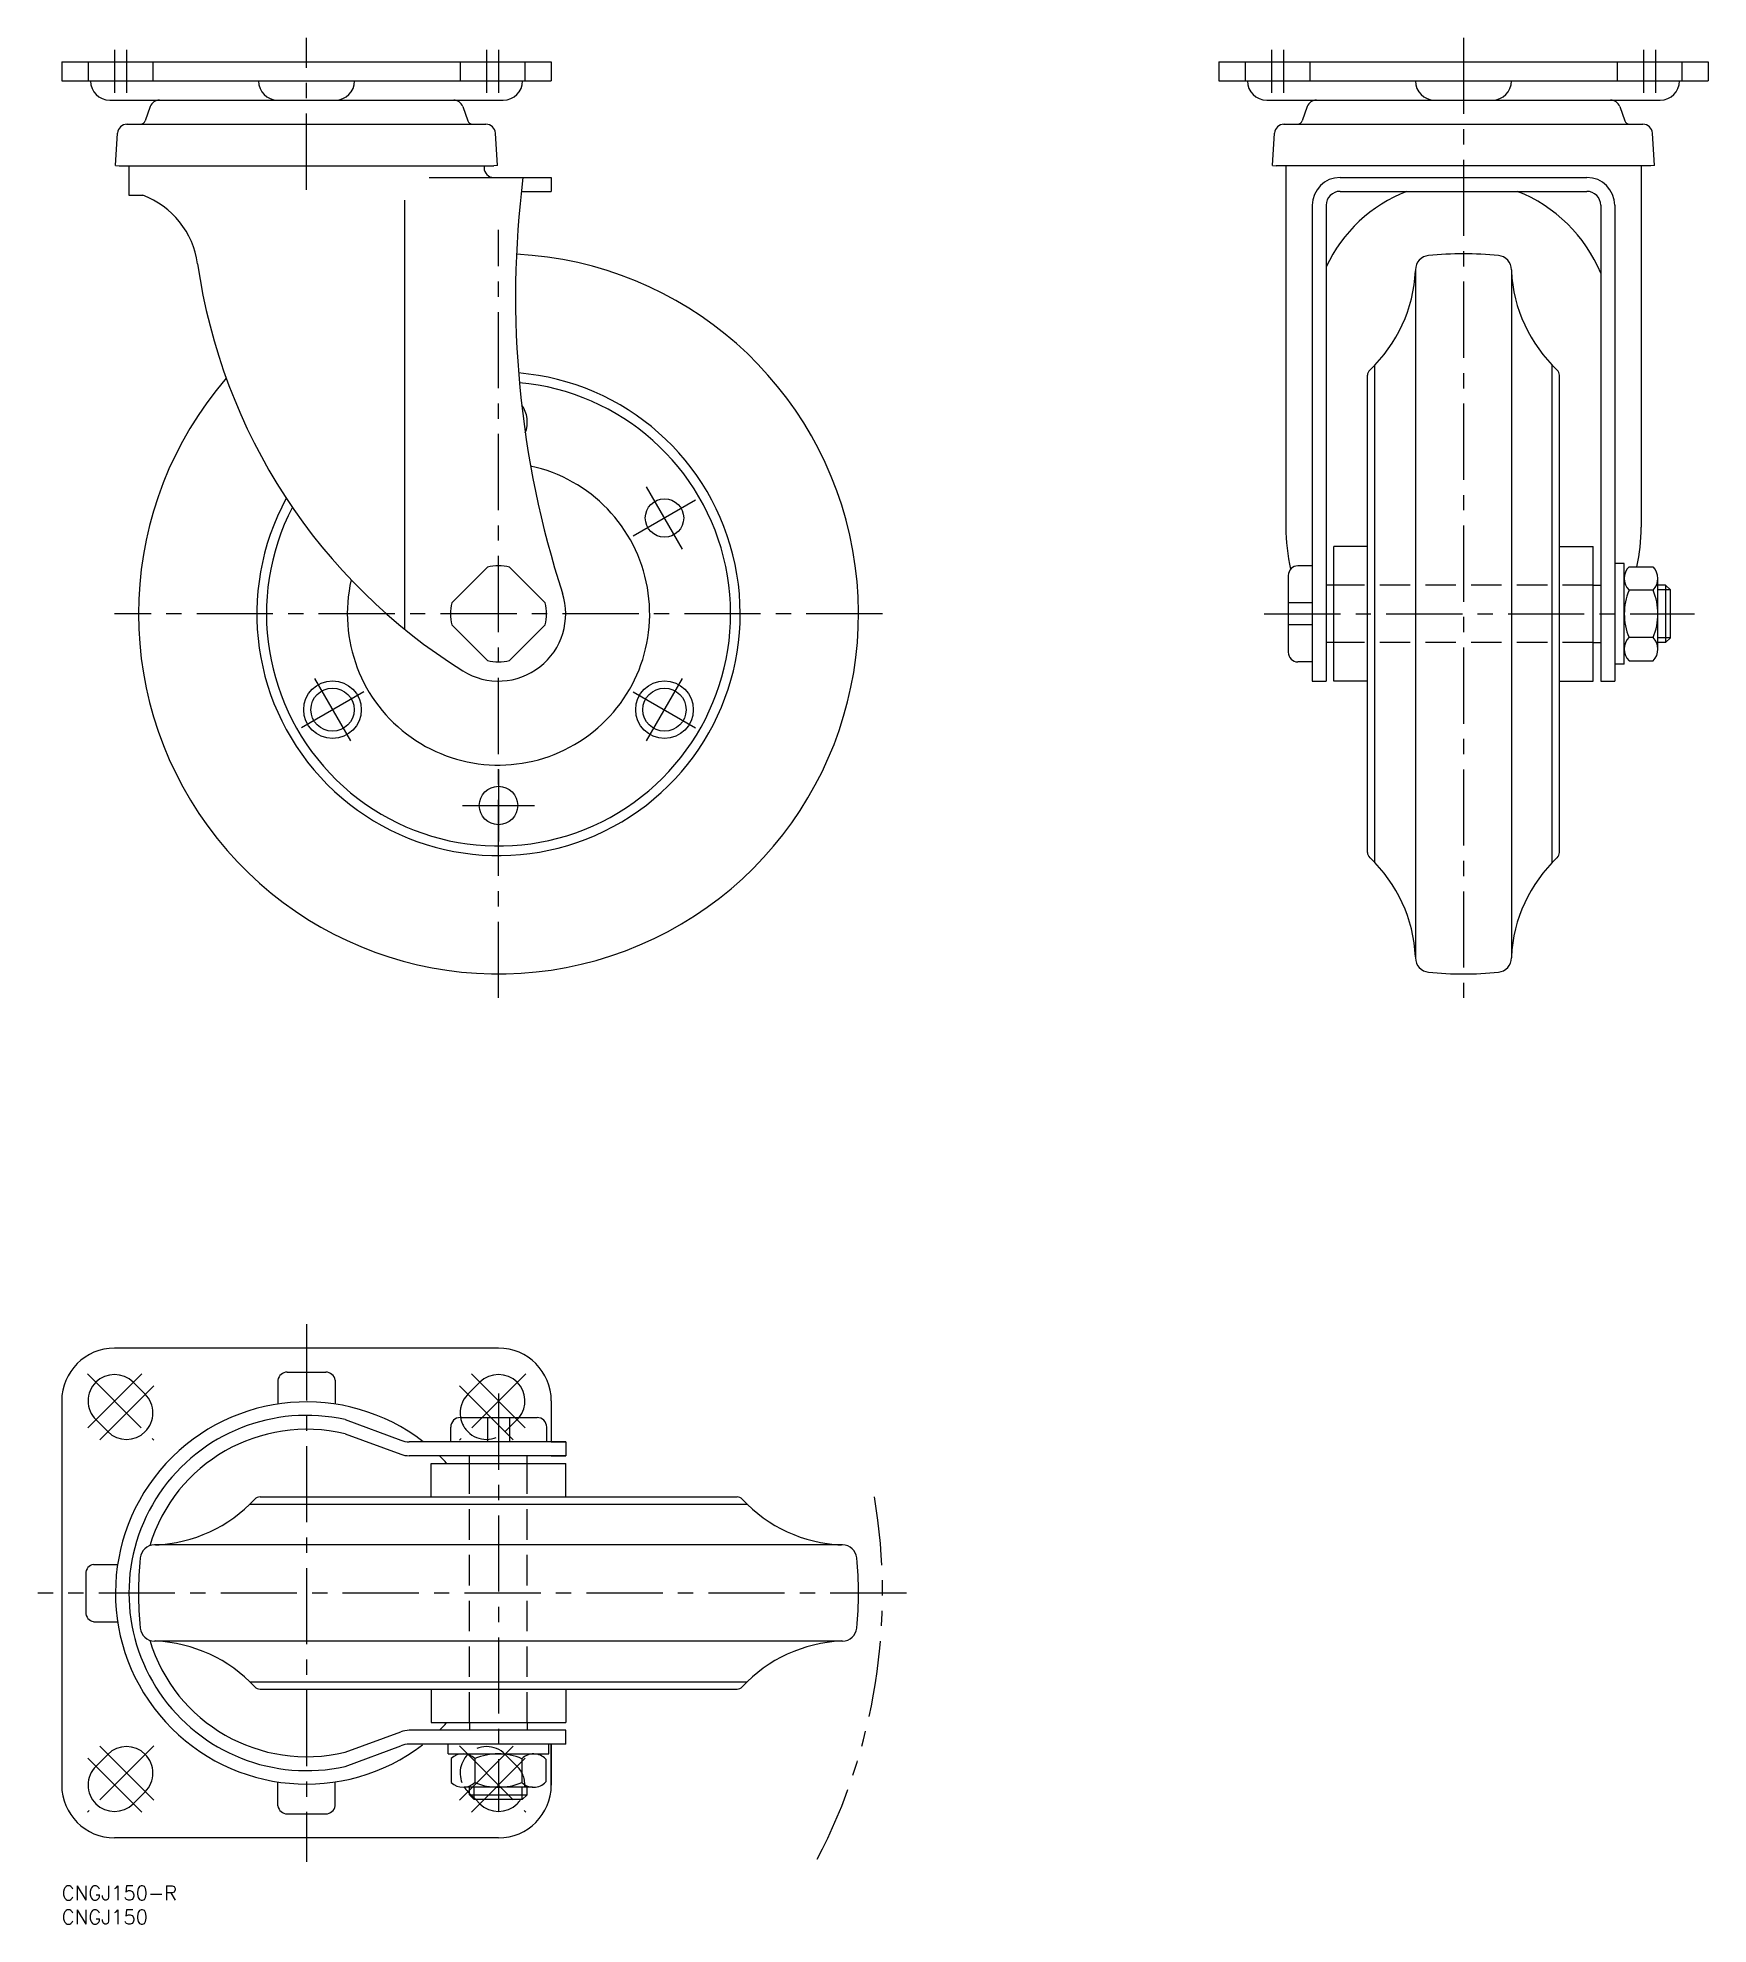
# Model space of a CAD drawing. Extents: x -5 to 343, y -8 to 385.
import ezdxf

# ---------------------------------------------------------------- set-up
doc = ezdxf.new("R2010")
doc.units = 0
doc.header["$LTSCALE"] = 0.5
for name, pattern in [('CENTER', [50.8, 31.75, -6.35, 6.35, -6.35]), ('DASHED', [19.05, 12.7, -6.35]), ('PHANTOM', [63.5, 31.75, -6.35, 6.35, -6.35, 6.35, -6.35])]:
    doc.linetypes.add(name, pattern=pattern)
doc.layers.get('0').update_dxf_attribs({"linetype": 'CONTINUOUS'})
for name, color, linetype in [('MSM_CENTER', 1, 'CENTER'), ('MSM_CONTINUOUS', 7, 'CONTINUOUS'), ('MSM_DASHED', 4, 'DASHED'), ('MSM_IMAGINARY', 6, 'PHANTOM'), ('MSM_NARROW', 5, 'CONTINUOUS'), ('MSM_PART_NUMBER', 7, 'CONTINUOUS')]:
    doc.layers.add(name, color=color, linetype=linetype)
doc.styles.get("Standard").update_dxf_attribs({"font": 'txt.shx', "height": 3, "bigfont": 'bigfont.shx'})

# ---------------------------------------------------------------- blocks, each defined once
blk = doc.blocks.new('*U2')
at = {"layer": 'MSM_PART_NUMBER'}
blk.add_text('CNGJ150-R', height=3, dxfattribs=at).set_placement((0, -3))
blk = doc.blocks.new('*U3')
at = {"layer": 'MSM_PART_NUMBER'}
blk.add_text('CNGJ150', height=3, dxfattribs=at).set_placement((0, -8))

msp = doc.modelspace()

# ---------------------------------------------------------------- linework, layer by layer
for p, q in [((319.04, 270.95), (320.64, 270.95)), ((319.04, 258.95), (320.64, 258.95))]:
    msp.add_line(p, q)
at = {"layer": 'MSM_CENTER'}
for p, q in [((11, 382.45), (11, 373.45)), ((13.5, 382.45), (13.5, 373.45)), ((51, 353.3), (51, 384.95)), ((88.5, 382.45), (88.5, 373.45)), ((91, 382.45), (91, 373.45)), ((252.04, 382.45), (252.04, 373.45)), ((254.54, 382.45), (254.54, 373.45)), ((292.04, 384.95), (292.04, 184.95)), ((329.54, 382.45), (329.54, 373.45)), ((332.04, 382.45), (332.04, 373.45)), ((91, 184.95), (91, 344.95)), ((129.33, 278.42), (121.83, 291.41)), ((119.08, 281.17), (132.07, 288.67)), ((171, 264.95), (11, 264.95)), ((250.54, 264.95), (340.14, 264.95)), ((62.92, 248.74), (49.93, 241.24)), ((52.67, 251.49), (60.17, 238.5)), ((119.08, 248.74), (132.07, 241.24)), ((121.83, 238.5), (129.33, 251.49)), ((91, 232.53), (91, 217.53)), ((83.5, 225.03), (98.5, 225.03)), ((51, 117), (51, 5)), ((16.66, 106.66), (5.34, 95.34)), ((5.34, 106.66), (19.16, 92.84)), ((96.66, 106.66), (82.84, 92.84)), ((85.34, 106.66), (96.66, 95.34)), ((19.16, 104.16), (7.84, 92.84)), ((82.84, 104.16), (94.16, 92.84)), ((91, 102.56), (91, 15.56)), ((176, 61), (-5, 61)), ((19.16, 29.16), (5.34, 15.34)), ((19.16, 17.84), (7.84, 29.16)), ((82.84, 17.84), (94.16, 29.16)), ((82.84, 29.16), (96.66, 15.34)), ((16.66, 15.34), (5.34, 26.66)), ((85.34, 15.34), (96.66, 26.66))]:
    msp.add_line(p, q, dxfattribs=at)
at = {"layer": 'MSM_CONTINUOUS'}
for p, q in [((0, 379.95), (102, 379.95)), ((0, 379.95), (0, 375.95)), ((102, 379.95), (102, 375.95)), ((241.04, 379.95), (343.04, 379.95)), ((241.04, 379.95), (241.04, 375.95)), ((343.04, 379.95), (343.04, 375.95)), ((0, 375.95), (102, 375.95)), ((241.04, 375.95), (343.04, 375.95)), ((10, 371.95), (92, 371.95)), ((18.46, 370.63), (17.38, 367.62)), ((83.54, 370.63), (84.62, 367.62)), ((251.04, 371.95), (333.04, 371.95)), ((259.5, 370.63), (258.42, 367.62)), ((324.58, 370.63), (325.66, 367.62)), ((13.5, 366.95), (88.37, 366.95)), ((254.54, 366.95), (329.41, 366.95)), ((11.2, 358.35), (11.63, 365.08)), ((90.8, 358.35), (90.37, 365.08)), ((252.24, 358.35), (252.67, 365.08)), ((331.84, 358.35), (331.41, 365.08)), ((11.2, 358.35), (12, 358.3)), ((12, 358.3), (90, 358.3)), ((14, 358.3), (14, 352.15)), ((88, 358.3), (88, 357.85)), ((90.8, 358.35), (90, 358.3)), ((252.24, 358.35), (253.04, 358.3)), ((331.04, 358.3), (253.04, 358.3)), ((255.04, 358.3), (255.04, 283.03)), ((329.04, 358.3), (329.04, 283.03)), ((331.84, 358.35), (331.04, 358.3)), ((76.54, 355.85), (102, 355.85)), ((102, 355.85), (102, 352.95)), ((266.34, 355.85), (317.74, 355.85)), ((14, 352.15), (16.9, 352.15)), ((71.5, 261.7), (71.5, 351.12)), ((95.76, 352.95), (102, 352.95)), ((260.54, 350.05), (260.54, 250.95)), ((263.44, 350.05), (263.44, 250.95)), ((266.34, 352.95), (317.74, 352.95)), ((320.64, 350.05), (320.64, 250.95)), ((323.54, 350.05), (323.54, 250.95)), ((282.04, 336.61), (282.04, 193.3)), ((302.04, 336.61), (302.04, 193.3)), ((272.04, 215.26), (272.04, 314.65)), ((273.54, 213.16), (273.54, 316.75)), ((310.54, 213.16), (310.54, 316.75)), ((312.04, 215.26), (312.04, 314.65)), ((265.04, 250.95), (265.04, 278.95)), ((272.04, 278.95), (265.04, 278.95)), ((312.04, 278.95), (319.04, 278.95)), ((319.04, 250.95), (319.04, 278.95)), ((325.54, 275.45), (323.54, 275.45)), ((325.54, 254.45), (325.54, 275.45)), ((81.26, 267.24), (88.71, 274.69)), ((100.73, 267.24), (93.28, 274.69)), ((255.54, 272.95), (255.54, 256.95)), ((260.54, 274.95), (257.54, 274.95)), ((326.54, 274.77), (331.52, 274.77)), ((332.54, 257.6), (332.54, 272.31)), ((260.54, 267.24), (255.54, 267.24)), ((265.04, 270.95), (263.44, 270.95)), ((331.54, 269.86), (326.54, 269.86)), ((334.14, 270.95), (332.54, 270.95)), ((334.14, 270.95), (334.14, 258.95)), ((334.14, 270.95), (335.14, 269.95)), ((335.14, 259.95), (335.14, 269.95)), ((88.71, 255.22), (81.26, 262.67)), ((93.28, 255.22), (100.73, 262.67)), ((260.54, 262.67), (255.54, 262.67)), ((331.54, 260.05), (326.54, 260.05)), ((335.14, 259.95), (334.14, 258.95)), ((265.04, 258.95), (263.44, 258.95)), ((334.14, 258.95), (332.54, 258.95)), ((260.54, 254.95), (257.54, 254.95)), ((325.54, 254.45), (323.54, 254.45)), ((326.54, 255.15), (331.54, 255.15)), ((260.54, 250.95), (263.44, 250.95)), ((272.04, 250.95), (265.04, 250.95)), ((312.04, 250.95), (319.04, 250.95)), ((320.64, 250.95), (323.54, 250.95)), ((91, 112), (11, 112)), ((47, 107), (55, 107)), ((14.89, 104.89), (17.39, 102.39)), ((45.03, 105.35), (45.03, 100.35)), ((56.97, 105.35), (56.97, 100.35)), ((87.11, 104.89), (84.61, 102.39)), ((0, 101), (0, 21)), ((102, 101), (102, 92.5)), ((7.11, 97.11), (9.61, 94.61)), ((59.04, 97.12), (70.66, 92.81)), ((81.04, 92.5), (81.04, 95.56)), ((83.04, 97.56), (99.04, 97.56)), ((88.76, 92.5), (88.76, 97.56)), ((93.33, 92.5), (93.33, 97.56)), ((101.04, 92.5), (101.04, 95.56)), ((59.04, 94.14), (70.67, 89.9)), ((105, 92.5), (72.4, 92.5)), ((102, 92.5), (105, 92.5)), ((105, 92.5), (105, 89.6)), ((105, 89.6), (72.38, 89.6)), ((77, 88), (105, 88)), ((77, 81), (77, 88)), ((84.95, 88), (84.95, 89.6)), ((96.95, 88), (96.95, 89.6)), ((102, 89.6), (105, 89.6)), ((105, 81), (105, 88)), ((39.2, 79.5), (142.8, 79.5)), ((41.31, 81), (140.69, 81)), ((162.66, 71), (19.34, 71)), ((6.65, 66.97), (11.65, 66.97)), ((5, 65), (5, 57)), ((6.65, 55.03), (11.65, 55.03)), ((162.66, 51), (19.34, 51)), ((39.2, 42.5), (142.8, 42.5)), ((41.31, 41), (140.69, 41)), ((77, 41), (77, 34)), ((105, 41), (105, 34)), ((59.04, 27.86), (70.67, 32.1)), ((105, 32.4), (72.38, 32.4)), ((77, 34), (105, 34)), ((84.95, 34), (84.95, 32.4)), ((96.95, 34), (96.95, 32.4)), ((105, 29.5), (105, 32.4)), ((59.04, 24.88), (70.66, 29.19)), ((105, 29.5), (72.4, 29.5)), ((80.5, 27.5), (80.5, 29.5)), ((101.5, 27.5), (101.5, 29.5)), ((102, 29.5), (102, 21)), ((102, 21), (102, 29.5)), ((9.61, 27.39), (7.11, 24.89)), ((80.5, 27.5), (101.5, 27.5)), ((81.16, 26.51), (81.16, 21.54)), ((86.06, 26.51), (86.06, 21.55)), ((95.86, 26.49), (95.86, 21.55)), ((100.86, 26.4), (100.86, 21.64)), ((45.03, 16.65), (45.03, 21.65)), ((56.97, 16.65), (56.97, 21.65)), ((98.11, 20.56), (83.84, 20.56)), ((84.95, 18.96), (84.95, 20.56)), ((96.95, 18.96), (96.95, 20.56)), ((17.39, 19.61), (14.89, 17.11)), ((84.61, 19.61), (84.95, 19.27)), ((84.95, 18.96), (96.95, 18.96)), ((84.95, 18.96), (85.95, 17.96)), ((95.95, 17.96), (85.95, 17.96)), ((86.27, 17.96), (87.11, 17.11)), ((95.95, 17.96), (96.95, 18.96)), ((47, 15), (55, 15)), ((91, 10), (11, 10))]:
    msp.add_line(p, q, dxfattribs=at)
for centre, radius in [((125.58, 284.92), 4), ((56.42, 244.99), 6), ((56.42, 244.99), 4.5), ((125.58, 244.99), 6), ((125.58, 244.99), 4.5), ((91, 225.03), 4)]:
    msp.add_circle(centre, radius, dxfattribs=at)
for centre, radius, start, end in [((10, 375.95), 4, 180, 270), ((45, 375.95), 4, 180, 270), ((57, 375.95), 4, 270, 0), ((92, 375.95), 4, 270, 0), ((251.04, 375.95), 4, 180, 270), ((286.04, 375.95), 4, 180, 270), ((298.04, 375.95), 4, 270, 0), ((333.04, 375.95), 4, 270, 0), ((20.34, 369.95), 2, 90.0001, 160.287), ((81.66, 369.95), 2, 19.7131, 90.0007), ((261.39, 369.95), 2, 89.9993, 160.287), ((322.7, 369.95), 2, 19.7131, 90.0007), ((13.63, 364.95), 2, 89.9995, 176.424), ((16.44, 367.95), 1, 270, 340.289), ((85.56, 367.95), 1, 199.711, 270), ((88.37, 364.95), 2, 3.6585, 90), ((254.67, 364.95), 2, 90.0003, 176.424), ((257.48, 367.95), 1, 270, 340.289), ((326.6, 367.95), 1, 199.711, 270), ((329.41, 364.95), 2, 3.6585, 90), ((90, 357.85), 2, 180, 270), ((294.53, 331.01), 199.98, 172.8643, 197.9816), ((266.34, 350.05), 5.8, 90, 180), ((317.74, 350.05), 5.8, 0, 90), ((10.5, 335.33), 18, 8.1473, 69.1725), ((291.44, 324.13), 30.92, 111.238, 154.899), ((266.34, 350.05), 2.9, 90, 180), ((292.04, 324.13), 30.92, 22.3372, 68.762), ((317.74, 350.05), 2.9, 0, 90), ((91, 264.95), 75, 139.137, 87.1375), ((285.04, 336.61), 3, 95.5792, 180), ((292.04, 264.95), 75, 84.4208, 95.5792), ((299.04, 336.61), 3, 0, 84.4208), ((147.1, 354.89), 120, 188.1467, 238.0419), ((251.78, 337.83), 30.3, 313.1893, 357.2465), ((332.3, 337.83), 30.3, 182.7535, 226.8107), ((91, 264.95), 50.35, 151.4189, 85.2373), ((273.54, 314.65), 1.5, 133.1893, 180), ((310.54, 314.65), 1.5, 0, 46.8107), ((91, 264.95), 48.35, 152.665, 84.8359), ((91, 304.88), 6, 338.182, 36.4494), ((91, 264.95), 31.5, 167.0198, 77.7487), ((294.95, 283.03), 39.91, 180, 192.708), ((289.13, 283.03), 39.91, 348.043, 0), ((91, 264.95), 10, 76.7884, 103.212), ((257.54, 272.95), 2, 90, 180), ((329.05, 272.32), 3.51, 135.654, 224.346), ((329.05, 272.31), 3.49, 315.531, 44.8258), ((91, 264.95), 10, 166.788, 193.212), ((91, 264.95), 14, 238.041, 17.9796), ((91, 264.95), 10, 346.789, 13.2115), ((338.08, 264.95), 12.54, 156.965, 203.035), ((320, 264.95), 12.54, 336.965, 23.0348), ((329.05, 257.61), 3.51, 135.654, 224.346), ((329.05, 257.6), 3.49, 315.5202, 44.4689), ((257.54, 256.95), 2, 180, 270), ((91, 264.95), 10, 256.788, 283.212), ((273.54, 215.26), 1.5, 180, 226.8107), ((251.78, 192.08), 30.3, 2.7535, 46.8107), ((332.3, 192.08), 30.3, 133.1893, 177.2465), ((310.54, 215.26), 1.5, 313.1893, 0), ((285.04, 193.3), 3, 180, 264.4208), ((299.04, 193.3), 3, 275.5792, 0), ((292.04, 264.95), 75, 264.4208, 275.5792), ((11, 101), 11, 90, 180), ((91, 101), 11, 0, 90), ((11, 101), 5.5, 45, 134.9995), ((47, 105), 2, 90, 169.9717), ((55, 105), 2, 10.0283, 90), ((91, 101), 5.5, 45.0005, 135), ((11, 101), 5.5, 134.9995, 225), ((13.5, 98.5), 5.5, 314.9995, 45), ((88.5, 98.5), 5.5, 135, 189.8439), ((91, 101), 5.5, 321.2804, 45.0005), ((51, 61), 39.8, 52.3247, 307.4418), ((13.5, 98.5), 5.5, 225, 314.9995), ((51, 61), 37, 77.4554, 282.5446), ((51, 61), 34.1, 76.3689, 163.245), ((83.04, 95.56), 2, 90, 179.9267), ((99.04, 95.56), 2, 359.9267, 90), ((72.4, 97.5), 5, 249.6702, 270), ((72.38, 94.6), 5, 249.9829, 270), ((51, 61), 39.8, 42.7201, 45.9407), ((18.13, 101.26), 30.3, 272.7535, 316.8107), ((41.31, 79.5), 1.5, 90, 136.8107), ((140.69, 79.5), 1.5, 43.1893, 90), ((163.87, 101.26), 30.3, 223.1893, 267.2465), ((19.34, 68), 3, 90, 174.4208), ((162.66, 68), 3, 5.5792, 90), ((7, 65), 2, 100.0283, 180), ((91, 61), 75, 174.4208, 185.5792), ((91, 61), 75, 354.4208, 5.5792), ((7, 57), 2, 180, 259.9717), ((19.34, 54), 3, 185.5792, 270), ((51, 61), 34.1, 196.755, 283.6311), ((162.66, 54), 3, 270, 354.4208), ((18.13, 20.74), 30.3, 43.1893, 87.2465), ((163.87, 20.74), 30.3, 92.7535, 136.8107), ((41.31, 42.5), 1.5, 223.1893, 270), ((140.69, 42.5), 1.5, 270, 316.8107), ((72.38, 27.4), 5, 90, 110.0171), ((51, 61), 39.8, 314.0593, 317.2799), ((13.5, 23.5), 5.5, 45.0005, 135), ((72.4, 24.5), 5, 90, 110.3298), ((83.61, 24), 3.51, 45.6877, 134.2727), ((11, 21), 5.5, 135, 225.0005), ((13.5, 23.5), 5.5, 315, 45.0005), ((90.94, 14.96), 12.54, 66.8908, 112.9141), ((98.31, 23.98), 3.51, 43.5699, 134.2624), ((11, 21), 11, 180, 270), ((83.61, 24.06), 3.51, 225.722, 314.3069), ((88.5, 23.5), 5.5, 212.2401, 225), ((90.96, 33.19), 12.64, 247.1678, 292.8322), ((91, 21), 11, 270, 0), ((98.31, 24.06), 3.51, 225.7395, 316.4321), ((11, 21), 5.5, 225.0005, 315), ((47, 17), 2, 190.0283, 270), ((55, 17), 2, 270, 349.9717), ((91, 21), 5.5, 225, 314.9995), ((91, 21), 5.5, 314.9995, 326.4001), ((91, 21), 15.5, 225, 225.209)]:
    msp.add_arc(centre, radius, start, end, dxfattribs=at)
at = {"layer": 'MSM_DASHED'}
for p, q in [((5.5, 379.95), (5.5, 375.95)), ((19, 379.95), (19, 375.95)), ((83, 379.95), (83, 375.95)), ((96.5, 379.95), (96.5, 375.95)), ((246.54, 379.95), (246.54, 375.95)), ((260.04, 379.95), (260.04, 375.95)), ((324.04, 379.95), (324.04, 375.95)), ((337.54, 379.95), (337.54, 375.95)), ((319.04, 270.95), (265.04, 270.95)), ((319.04, 258.95), (265.04, 258.95)), ((94.89, 97.11), (92.39, 94.61)), ((84.95, 34), (84.95, 88)), ((96.95, 34), (96.95, 88)), ((92.39, 27.39), (94.89, 24.89)), ((84.95, 19.27), (86.27, 17.96))]:
    msp.add_line(p, q, dxfattribs=at)
for centre, start, end in [((88.5, 98.5), 189.8439, 225.0005), ((88.5, 98.5), 225.0005, 315), ((91, 101), 315, 321.2809), ((88.5, 23.5), 45, 134.9995), ((88.5, 23.5), 134.9995, 212.2401), ((91, 21), 355.3592, 45)]:
    msp.add_arc(centre, 5.5, start, end, dxfattribs=at)
at = {"layer": 'MSM_IMAGINARY'}
msp.add_arc((51, 61), 120, 332.4655, 9.5941, dxfattribs=at)
at = {"layer": 'MSM_NARROW'}
for p, q in [((335.14, 269.95), (332.54, 269.95)), ((335.14, 259.95), (332.54, 259.95)), ((85.95, 17.96), (85.95, 20.56)), ((95.95, 17.96), (95.95, 20.56))]:
    msp.add_line(p, q, dxfattribs=at)

# ---------------------------------------------------------------- block references
at = {"layer": 'MSM_CONTINUOUS'}
for name in ['*U2', '*U3']:
    msp.add_blockref(name, (0, 0), dxfattribs=at)

doc.saveas('drawing.dxf')
